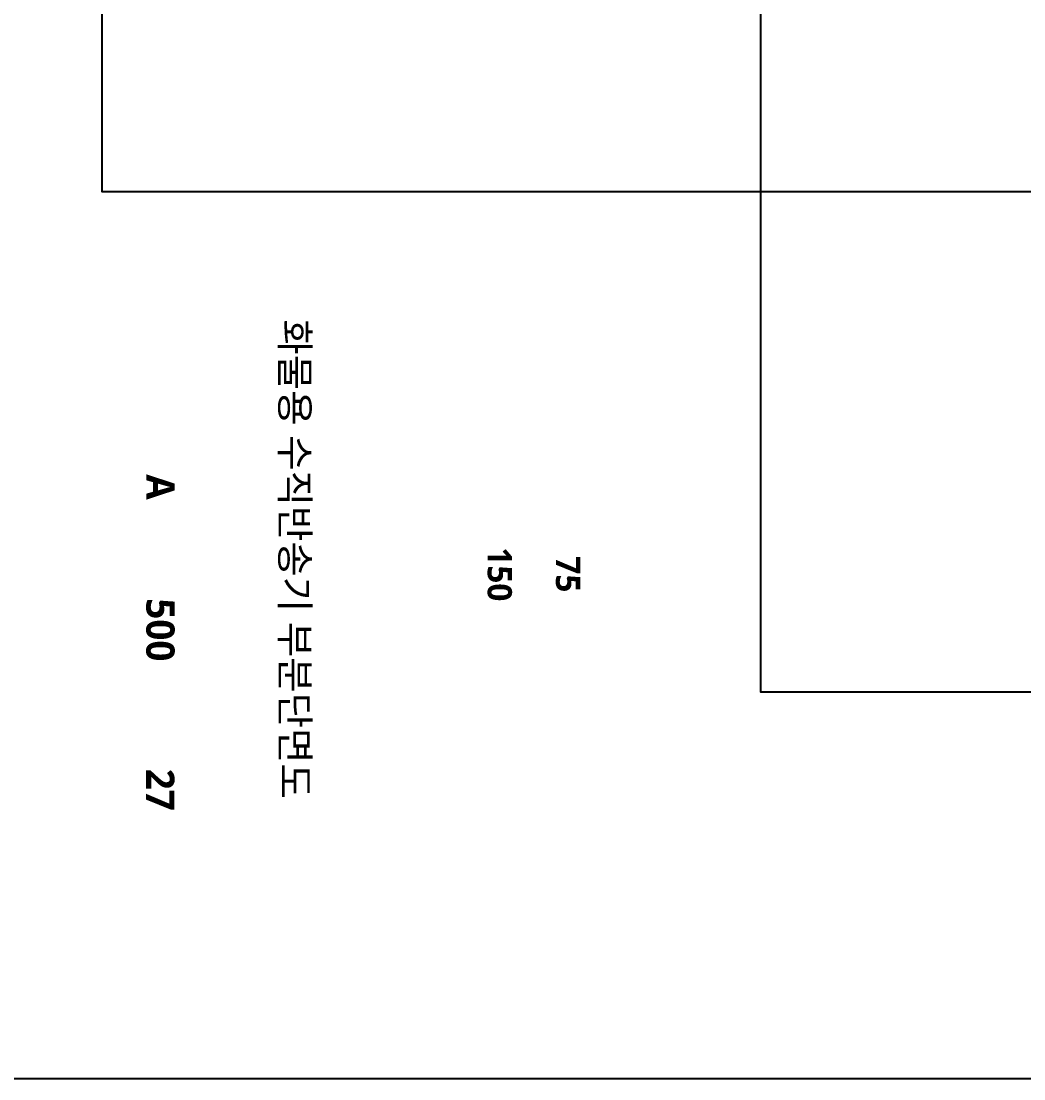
# Model space of a CAD drawing. Header units: millimetres. Extents: x 0 to 356400, y 0 to 68257.
# Drawn here: x 312600 to 321922, y 0 to 9835 of the extents above; entities that cross this region are included whole.
import ezdxf
from ezdxf.enums import TextEntityAlignment as Align

# ---------------------------------------------------------------- set-up
doc = ezdxf.new("R2010")
doc.units = ezdxf.units.MM
doc.header["$LTSCALE"] = 75
doc.layers.add('A-ANNO-TITL', color=7, linetype='Continuous')
doc.layers.add('Defpoint', color=161, linetype='Continuous', plot=False)
doc.layers.add('G(그리드1)', color=185, linetype='Continuous', plot=False)
doc.styles.add('SH_진천_나눔', font='NanumGothicBold.ttf')

msp = doc.modelspace()

# ---------------------------------------------------------------- linework, layer by layer
at = {"layer": 'Defpoint'}
for points in [[(356400, 63000), (356400, 0), (311850, 0), (311850, 63000)], [(313350, 61500), (313350, 8250), (354900, 8250), (354900, 61500)]]:
    msp.add_lwpolyline(points, close=True, dxfattribs=at)
at = {"layer": 'G(그리드1)'}
msp.add_lwpolyline([(346075, 59900), (319475, 59900), (319475, 3600), (346075, 3600)], close=True, dxfattribs=at)

# ---------------------------------------------------------------- texts
at = {"layer": 'A-ANNO-TITL', "style": 'SH_진천_나눔'}
for s, height, p in [('화물용 수직반송기 부분단면도', 262.5, (315147.9, 4832.4)), ('A', 262.5, (313895.3, 5503.1)), ('150', 225, (317050, 4691.1)), ('75', 225, (317683.3, 4691.1)), ('500', 262.5, (313895.3, 4174.8)), ('27', 262.5, (313895.3, 2688.2))]:
    msp.add_text(s, height=height, rotation=270, dxfattribs=at).set_placement(p, align=Align.MIDDLE)

doc.saveas('drawing.dxf')
